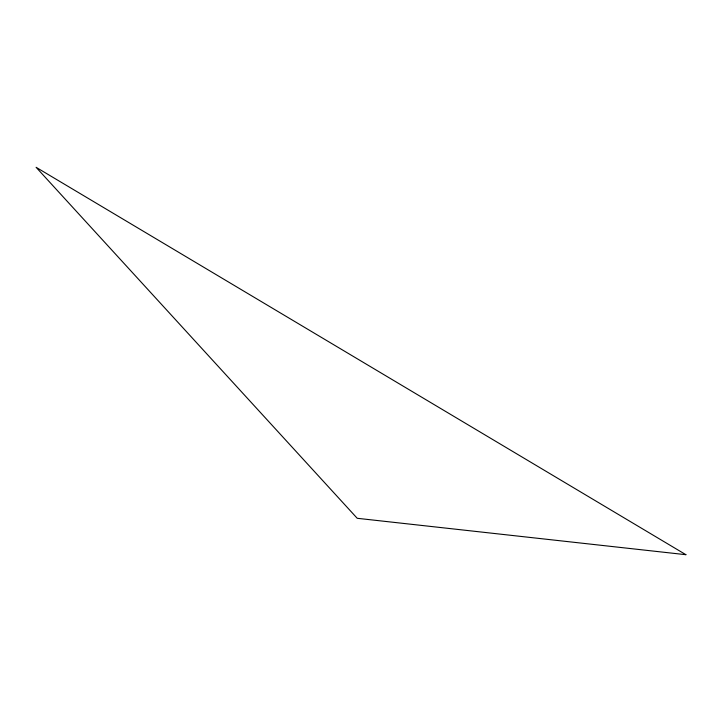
<?xml version="1.0" encoding="UTF-8"?>
<svg xmlns="http://www.w3.org/2000/svg" width="722" height="722" viewBox="0 0 722 722"><rect width="100%" height="100%" fill="white"/><g stroke="black" fill="none" stroke-linecap="round" stroke-linejoin="round"><path stroke-width="1.08" d="M685.9 554.695L357.228 518.297L36.1 167.305L685.9 554.695"/></g></svg>
